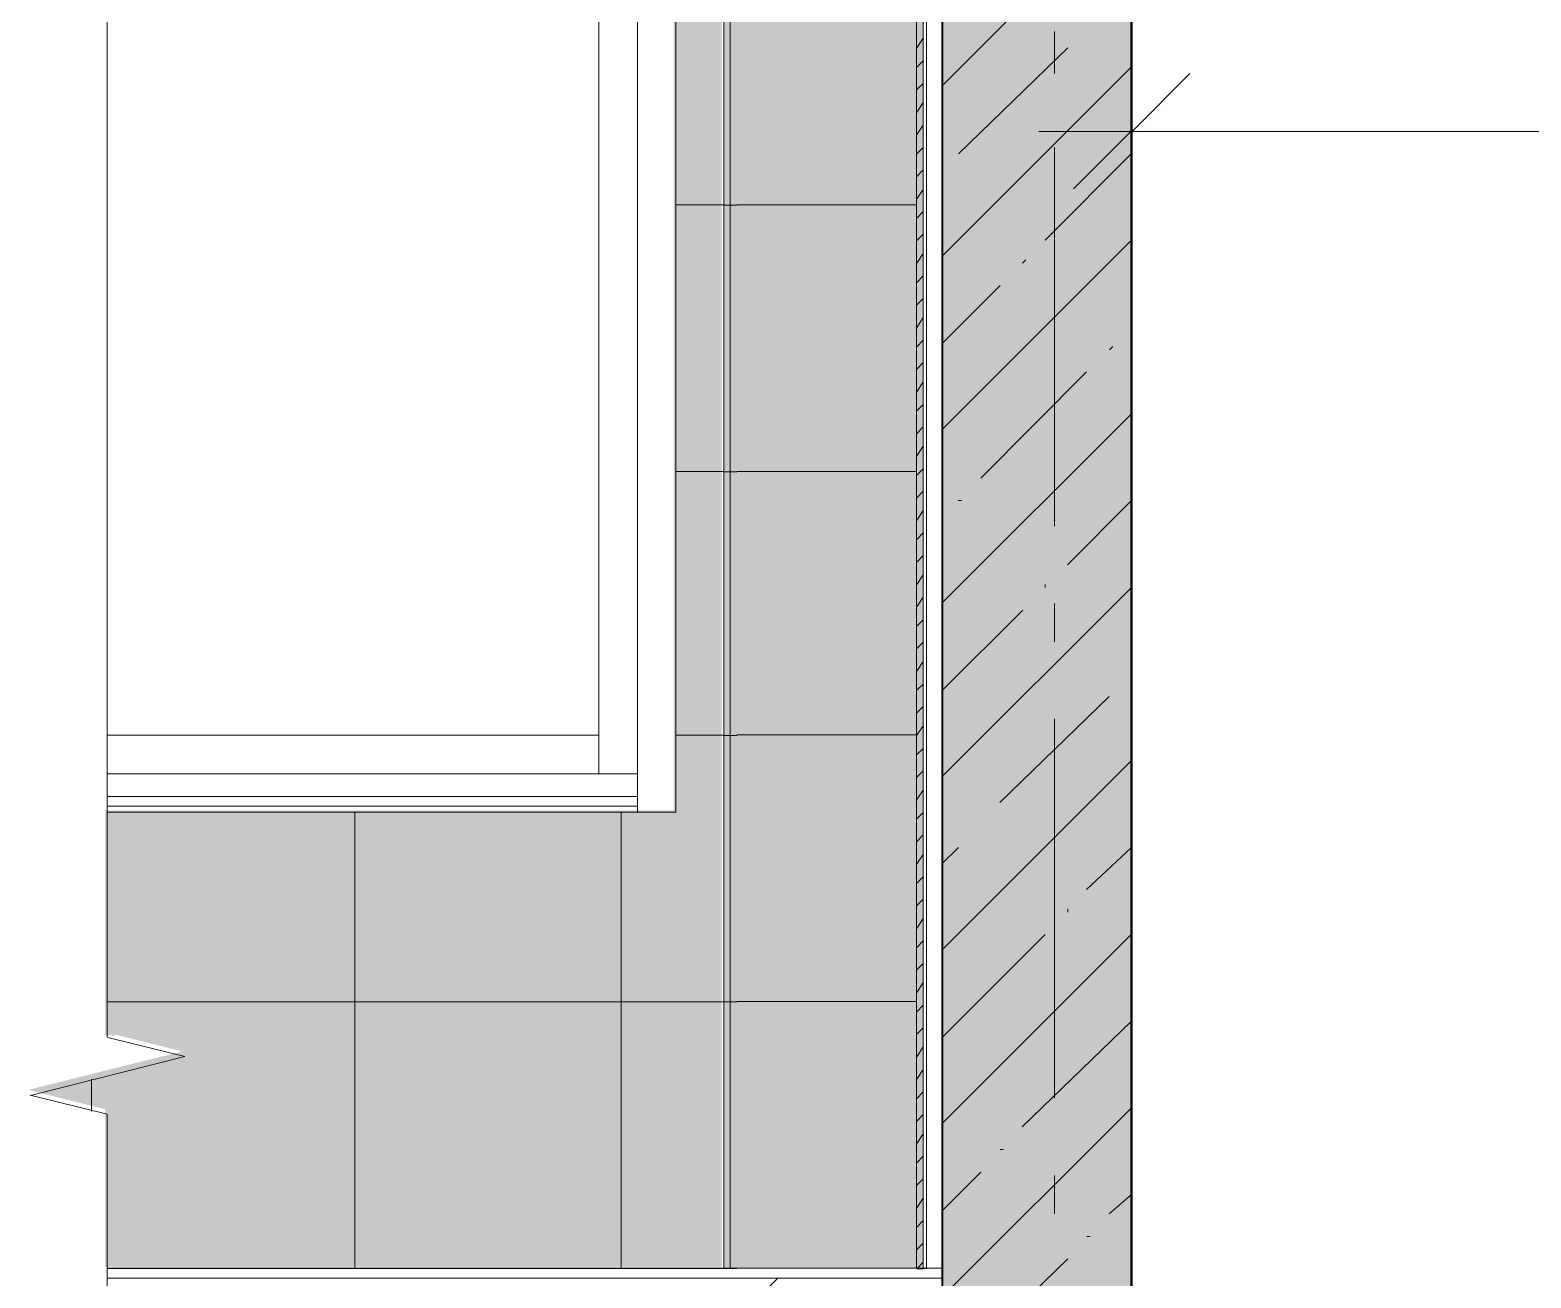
# Model space of a CAD drawing. Header units: millimetres. Extents: x -401725 to 250493, y 305116 to 802890.
# Drawn here: x -375106.106 to -375105.327, y 508953.923 to 508954.571 of the extents above; entities that cross this region are included whole.
import ezdxf

# ---------------------------------------------------------------- set-up
doc = ezdxf.new("R2010")
doc.units = ezdxf.units.MM
doc.layers.add('PDF _Геометрия', color=7, linetype='Continuous', true_color=0x1d1d1d)
doc.layers.add('PDF _Сплошная заливка', color=7, linetype='Continuous', true_color=0xffffff)

msp = doc.modelspace()

# ---------------------------------------------------------------- hatches: boundary and pattern name
at = {"layer": 'PDF _Сплошная заливка', "transparency": 33554559}
msp.add_hatch(color=256, dxfattribs=at).paths.add_polyline_path([(-375106.06697, 508955.45654), (-375106.06697, 508955.22906), (-375105.77199, 508955.22906), (-375105.77199, 508954.16577), (-375106.06697, 508954.16577), (-375106.06697, 508954.04911), (-375106.06031, 508954.04911), (-375106.02697, 508954.04078), (-375106.10589, 508954.02105), (-375106.10589, 508954.02051), (-375106.06697, 508954.01078), (-375106.06697, 508953.92911), (-375105.74699, 508953.92911), (-375105.74699, 508955.45654)])

# ---------------------------------------------------------------- linework, layer by layer
at = {"color": 6, "lineweight": 30}
msp.add_lwpolyline([(-375103.60071, 508953.92806), (-375105.04907, 508954.65299), (-375105.53409, 508954.65299), (-375105.53409, 508953.45977), (-375104.98253, 508953.45977), (-375104.98253, 508953.39304), (-375104.87251, 508953.39304), (-375104.87241, 508953.32636), (-375104.76248, 508953.32636), (-375104.76248, 508953.25974), (-375104.65246, 508953.25974), (-375104.65246, 508953.19298), (-375104.54243, 508953.19298), (-375104.54243, 508953.1247), (-375104.43241, 508953.1247), (-375104.43241, 508953.05993), (-375104.32265, 508953.05823)], dxfattribs=at)
at = {"layer": 'PDF _Геометрия', "color": 7, "lineweight": 9}
for points in [[(-375106.06594, 508954.04812), (-375106.06594, 508955.6198)], [(-375105.74591, 508953.92813), (-375105.74591, 508955.45657)], [(-375105.64594, 508953.92819), (-375105.64594, 508955.45656), (-375105.7392, 508955.45656)], [(-375105.64594, 508953.92823), (-375105.64594, 508955.4566)], [(-375105.64241, 508953.92799), (-375105.64241, 508955.45637), (-375105.64581, 508955.45637)], [(-375105.64078, 508953.92812), (-375105.64078, 508955.45634)], [(-375105.77091, 508955.22819), (-375105.77091, 508954.16477)], [(-375105.79074, 508955.19806), (-375105.79074, 508954.69629), (-375105.79074, 508954.1847)], [(-375105.81084, 508954.69641), (-375105.81084, 508954.1847)], [(-375105.79074, 508954.1947), (-375105.79074, 508954.6963)], [(-375105.77091, 508954.19481), (-375105.77091, 508954.69645)], [(-375105.53429, 508954.65326), (-375105.53429, 508954.51828), (-375105.53429, 508954.47147)], [(-375105.57422, 508954.54814), (-375105.57422, 508954.56981)], [(-375105.58237, 508954.518), (-375104.87742, 508954.518)], [(-375105.57422, 508954.31321), (-375105.57422, 508954.50976)], [(-375105.57422, 508954.25315), (-375105.57422, 508954.27311)], [(-375105.57422, 508954.01651), (-375105.57422, 508954.21324)], [(-375106.06577, 508954.20483), (-375105.81084, 508954.20483), (-375105.81084, 508954.1847)], [(-375105.79074, 508954.16473), (-375105.79074, 508954.1947)], [(-375105.77091, 508954.16483), (-375105.77091, 508954.19481)], [(-375105.79074, 508954.18471), (-375106.06566, 508954.18471)], [(-375105.80595, 508954.18482), (-375105.81103, 508954.18482)], [(-375105.81072, 508954.18471), (-375105.79074, 508954.18471), (-375105.79413, 508954.18471)], [(-375106.06566, 508954.17303), (-375105.79074, 508954.17303)], [(-375105.79074, 508954.17303), (-375106.06566, 508954.17303)], [(-375105.7909, 508954.16483), (-375105.77091, 508954.16483), (-375106.06586, 508954.16483)], [(-375105.79074, 508954.16795), (-375106.06566, 508954.16795)], [(-375106.02573, 508954.03808), (-375106.06568, 508954.04799)], [(-375106.10579, 508954.01794), (-375106.02573, 508954.03808)], [(-375106.06594, 508954.00823), (-375106.10599, 508954.01812)], [(-375106.06594, 508952.11825), (-375106.06594, 508954.00819)], [(-375105.57422, 508953.95645), (-375105.57422, 508953.97642)], [(-375106.06595, 508953.92317), (-375105.63263, 508953.92317), (-375105.63263, 508953.92828)], [(-375105.63263, 508953.92828), (-375106.06595, 508953.92828)], [(-375106.06587, 508953.92813), (-375105.74591, 508953.92813)], [(-375105.73912, 508953.92807), (-375105.74574, 508953.92807)], [(-375105.7392, 508953.92823), (-375105.64594, 508953.92823)], [(-375105.64581, 508953.92802), (-375105.64241, 508953.92802)], [(-375105.64248, 508953.92812), (-375105.64078, 508953.92812)]]:
    msp.add_lwpolyline(points, dxfattribs=at)
at = {"layer": 'PDF _Геометрия', "color": 250, "lineweight": 9, "true_color": 0x262626}
for points in [[(-375105.74265, 508953.92831), (-375105.74265, 508955.4566)], [(-375105.77084, 508954.47988), (-375105.74591, 508954.47988)], [(-375105.74574, 508954.47979), (-375105.73912, 508954.47979)], [(-375105.7392, 508954.47994), (-375105.64594, 508954.47994)], [(-375105.77084, 508954.34152), (-375105.74591, 508954.34152)], [(-375105.74574, 508954.34139), (-375105.73912, 508954.34139)], [(-375105.7392, 508954.34158), (-375105.64594, 508954.34158)], [(-375105.77084, 508954.20485), (-375105.74591, 508954.20485)], [(-375105.74574, 508954.20469), (-375105.73912, 508954.20469)], [(-375105.7392, 508954.20494), (-375105.64594, 508954.20494)], [(-375105.93744, 508953.92808), (-375105.93744, 508954.16465)], [(-375105.79916, 508953.92807), (-375105.79916, 508954.16481)], [(-375106.06587, 508954.06649), (-375105.74591, 508954.06649)], [(-375105.74574, 508954.06647), (-375105.73912, 508954.06647)], [(-375105.7392, 508954.06659), (-375105.64594, 508954.06659)], [(-375106.07409, 508954.00962), (-375106.07409, 508954.02638)]]:
    msp.add_lwpolyline(points, dxfattribs=at)
at = {"layer": 'PDF _Геометрия', "color": 7, "lineweight": 40}
for points in [[(-375105.63263, 508955.45649), (-375105.63263, 508953.87815)], [(-375105.53429, 508953.87825), (-375105.53429, 508955.45644)]]:
    msp.add_lwpolyline(points, dxfattribs=at)
at = {"layer": 'PDF _Геометрия', "color": 7, "lineweight": 9}
for points in [[(-375105.53429, 508953.87826), (-375105.53429, 508954.65326)], [(-375106.06577, 508954.1847), (-375105.81084, 508954.1847)], [(-375106.06566, 508954.17303), (-375105.79074, 508954.17303)]]:
    msp.add_lwpolyline(points, close=True, dxfattribs=at)
at = {"layer": 'PDF _Геометрия', "lineweight": 9}
for points in [[(-375105.6327, 508954.54152), (-375105.53429, 508954.63993)], [(-375105.62409, 508954.50633), (-375105.56743, 508954.56145)], [(-375105.6327, 508954.45318), (-375105.53429, 508954.5516)], [(-375105.57922, 508954.46156), (-375105.53429, 508954.50649)], [(-375105.6327, 508954.36314), (-375105.53429, 508954.46156)], [(-375105.59087, 508954.44973), (-375105.58916, 508954.45144)], [(-375105.63247, 508954.40815), (-375105.60248, 508954.43815)], [(-375105.54578, 508954.40469), (-375105.54407, 508954.4064)], [(-375105.61262, 508954.33817), (-375105.55765, 508954.39331)], [(-375105.6327, 508954.27327), (-375105.53429, 508954.37151)], [(-375105.62428, 508954.3265), (-375105.62258, 508954.3265)], [(-375105.5676, 508954.29326), (-375105.53429, 508954.32658)], [(-375105.6327, 508954.18323), (-375105.53429, 508954.28147)], [(-375105.57911, 508954.28143), (-375105.57911, 508954.28297)], [(-375105.6324, 508954.2281), (-375105.59079, 508954.26971)], [(-375105.60267, 508954.16995), (-375105.54597, 508954.22495)], [(-375105.6327, 508954.09319), (-375105.53429, 508954.1916)], [(-375105.61253, 508954.15817), (-375105.61253, 508954.15817)], [(-375105.63255, 508954.13819), (-375105.62421, 508954.14653)], [(-375105.55769, 508954.12479), (-375105.53429, 508954.14649)], [(-375105.56743, 508954.11297), (-375105.56743, 508954.11467)], [(-375105.6327, 508954.00314), (-375105.53429, 508954.10156)], [(-375105.6325, 508954.04808), (-375105.57911, 508954.10147)], [(-375105.59101, 508954.00161), (-375105.53429, 508954.05645)], [(-375105.6327, 508953.91327), (-375105.53429, 508954.01151)], [(-375105.60255, 508953.98983), (-375105.60085, 508953.98983)], [(-375105.63246, 508953.95815), (-375105.61253, 508953.97808)], [(-375105.5459, 508953.9565), (-375105.53429, 508953.96658)], [(-375105.55746, 508953.94471), (-375105.55575, 508953.94471)], [(-375105.62409, 508953.87798), (-375105.56743, 508953.9331)], [(-375105.73769, 508953.9032), (-375105.71766, 508953.92323)]]:
    msp.add_lwpolyline(points, dxfattribs=at)
at = {"layer": 'PDF _Геометрия', "color": 252, "lineweight": 9, "true_color": 0x878787}
for points in [[(-375105.64581, 508954.56132), (-375105.64241, 508954.56642)], [(-375105.64581, 508954.55128), (-375105.64241, 508954.55468)], [(-375105.64581, 508954.5397), (-375105.64241, 508954.54294)], [(-375105.64581, 508954.52796), (-375105.64241, 508954.53306)], [(-375105.64581, 508954.51639), (-375105.64241, 508954.52132)], [(-375105.64581, 508954.50634), (-375105.64241, 508954.50975)], [(-375105.64581, 508954.4946), (-375105.64241, 508954.49801)], [(-375105.64581, 508954.48303), (-375105.64241, 508954.48796)], [(-375105.64581, 508954.47299), (-375105.64241, 508954.47639)], [(-375105.64581, 508954.46141), (-375105.64241, 508954.46465)], [(-375105.64581, 508954.44967), (-375105.64241, 508954.45461)], [(-375105.64581, 508954.43963), (-375105.64241, 508954.44303)], [(-375105.64581, 508954.42805), (-375105.64241, 508954.43129)], [(-375105.64581, 508954.41631), (-375105.64241, 508954.42142)], [(-375105.64581, 508954.40627), (-375105.64241, 508954.40967)], [(-375105.64581, 508954.3947), (-375105.64241, 508954.3981)], [(-375105.64581, 508954.38295), (-375105.64241, 508954.38806)], [(-375105.64581, 508954.37308), (-375105.64241, 508954.37632)], [(-375105.64581, 508954.36134), (-375105.64241, 508954.36474)], [(-375105.64581, 508954.34977), (-375105.64241, 508954.3547)], [(-375105.64581, 508954.33972), (-375105.64241, 508954.34296)], [(-375105.64581, 508954.32798), (-375105.64241, 508954.33138)], [(-375105.64581, 508954.31641), (-375105.64241, 508954.32134)], [(-375105.64581, 508954.30637), (-375105.64241, 508954.30977)], [(-375105.64581, 508954.29462), (-375105.64241, 508954.29803)], [(-375105.64581, 508954.28305), (-375105.64241, 508954.28798)], [(-375105.64581, 508954.27131), (-375105.64241, 508954.27641)], [(-375105.64581, 508954.26144), (-375105.64241, 508954.26467)], [(-375105.64581, 508954.24969), (-375105.64241, 508954.2531)], [(-375105.64581, 508954.23795), (-375105.64241, 508954.24305)], [(-375105.64581, 508954.22808), (-375105.64241, 508954.23131)], [(-375105.64581, 508954.21633), (-375105.64241, 508954.21974)], [(-375105.64581, 508954.20476), (-375105.64241, 508954.20969)], [(-375105.64581, 508954.19472), (-375105.64241, 508954.19795)], [(-375105.64581, 508954.18297), (-375105.64241, 508954.18638)], [(-375105.64581, 508954.1714), (-375105.64241, 508954.17634)], [(-375105.64581, 508954.16136), (-375105.64241, 508954.16476)], [(-375105.64581, 508954.14962), (-375105.64241, 508954.15302)], [(-375105.64581, 508954.13804), (-375105.64241, 508954.14298)], [(-375105.64581, 508954.128), (-375105.64241, 508954.1314)], [(-375105.64581, 508954.11643), (-375105.64241, 508954.11966)], [(-375105.64581, 508954.10468), (-375105.64241, 508954.10962)], [(-375105.64581, 508954.09464), (-375105.64241, 508954.09805)], [(-375105.64581, 508954.08307), (-375105.64241, 508954.0863)], [(-375105.64581, 508954.07133), (-375105.64241, 508954.07643)], [(-375105.64581, 508954.06128), (-375105.64241, 508954.06469)], [(-375105.64581, 508954.04971), (-375105.64241, 508954.05295)], [(-375105.64581, 508954.03797), (-375105.64241, 508954.04307)], [(-375105.64581, 508954.02639), (-375105.64241, 508954.03133)], [(-375105.64581, 508954.01635), (-375105.64241, 508954.01976)], [(-375105.64581, 508954.00461), (-375105.64241, 508954.00801)], [(-375105.64581, 508953.99304), (-375105.64241, 508953.99797)], [(-375105.64581, 508953.98299), (-375105.64241, 508953.9864)], [(-375105.64581, 508953.97142), (-375105.64241, 508953.97466)], [(-375105.64581, 508953.95968), (-375105.64241, 508953.96461)], [(-375105.64581, 508953.94964), (-375105.64241, 508953.95304)], [(-375105.64581, 508953.93806), (-375105.64241, 508953.9413)], [(-375105.64581, 508953.92802), (-375105.64241, 508953.93143)]]:
    msp.add_lwpolyline(points, dxfattribs=at)
at = {"layer": 'PDF _Геометрия', "color": 7, "lineweight": 18}
for points in [[(-375105.53406, 508954.518), (-375105.50413, 508954.5481)], [(-375105.53429, 508954.51828), (-375105.56436, 508954.48821)]]:
    msp.add_lwpolyline(points, dxfattribs=at)
at = {"layer": 'PDF _Сплошная заливка', "lineweight": 5, "transparency": 33554559}
for points in [[(-375105.74574, 508955.45635), (-375105.73912, 508955.45635), (-375105.74574, 508953.92804), (-375105.73912, 508953.92804)], [(-375105.7392, 508955.45656), (-375105.64594, 508955.45656), (-375105.7392, 508953.92819), (-375105.64594, 508953.92819)], [(-375105.64581, 508955.45637), (-375105.64241, 508955.45637), (-375105.64581, 508953.92799), (-375105.64241, 508953.92799)], [(-375105.63253, 508955.45646), (-375105.53429, 508955.45646), (-375105.63253, 508953.87827), (-375105.53429, 508953.87827)]]:
    msp.add_solid(points, dxfattribs=at)

doc.saveas('drawing.dxf')
